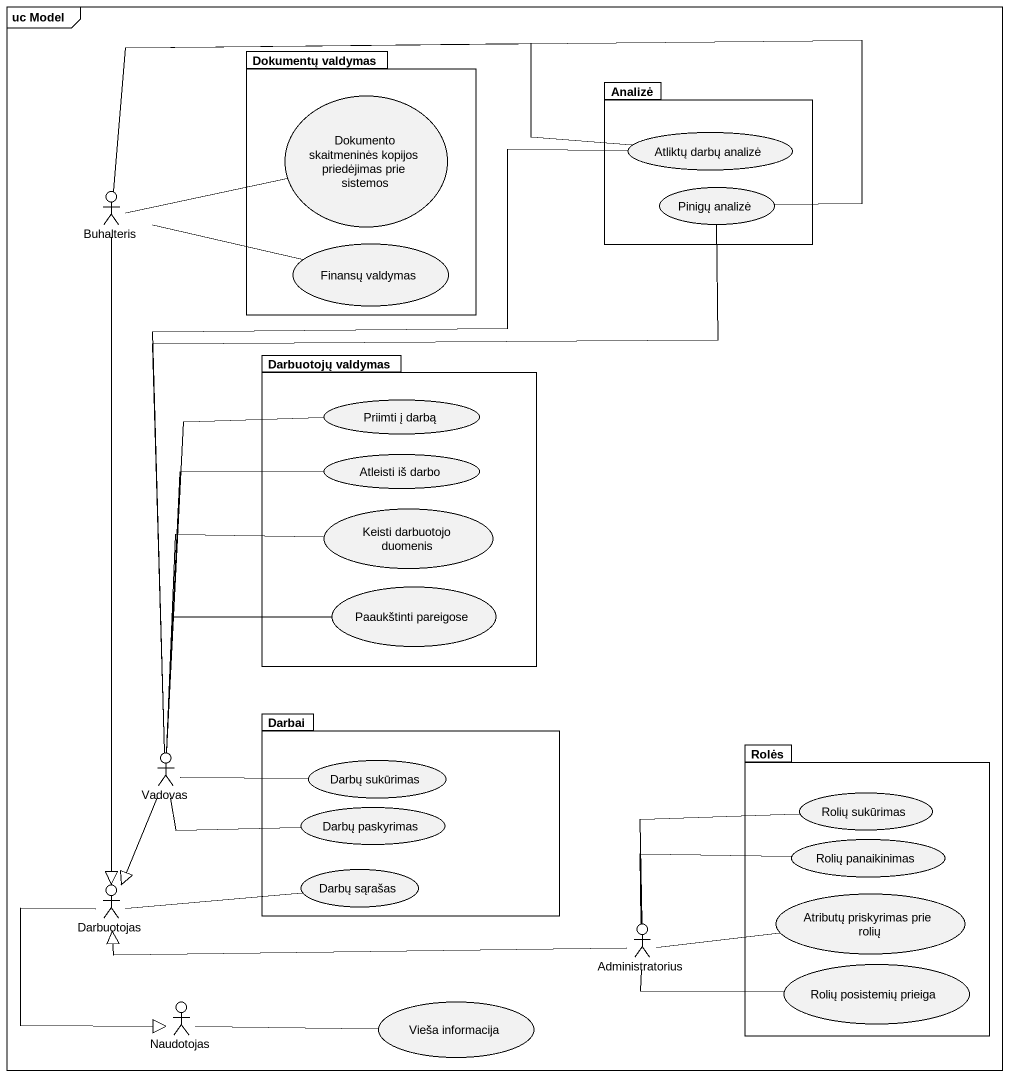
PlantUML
@startuml
mainframe uc Model
package "Dokumentų valdymas" as Dokumentų_valdymas {
  usecase "Dokumento skaitmeninės kopijos priedėjimas prie sistemos" as Dokumento_skaitmeninės
  usecase "Finansų valdymas" as Finansų_valdymas
}
package Analizė {
  usecase "Atliktų darbų analizė" as Atliktų_darbų_analizė
  usecase "Pinigų analizė" as Pinigų_analizė
}
actor Buhalteris
package "Darbuotojų valdymas" as Darbuotojų_valdymas {
  usecase "Priimti į darbą" as Priimti_į_darbą
  usecase "Atleisti iš darbo" as Atleisti_iš_darbo
  usecase "Keisti darbuotojo duomenis" as Keisti_darbuotojo_duomenis
  usecase "Paaukštinti pareigose" as Paaukštinti_pareigose
}
package Darbai {
  usecase "Darbų sukūrimas" as Darbų_sukūrimas
  usecase "Darbų paskyrimas" as Darbų_paskyrimas
  usecase "Darbų sąrašas" as Darbų_sąrašas
}
actor Vadovas
package Rolės {
  usecase "Rolių sukūrimas" as Rolių_sukūrimas
  usecase "Rolių panaikinimas" as Rolių_panaikinimas
  usecase "Atributų priskyrimas prie rolių" as Atributų_priskyrimas_prie
  usecase "Rolių posistemių prieiga" as Rolių_posistemių_prieiga
}
actor Darbuotojas
actor Administratorius
actor Naudotojas
usecase "Vieša informacija" as Vieša_informacija
Buhalteris -right- Dokumento_skaitmeninės
Buhalteris -right- Atliktų_darbų_analizė
Buhalteris -right- Pinigų_analizė
Buhalteris -right- Finansų_valdymas
Buhalteris --|> Darbuotojas
Vadovas -up- Atliktų_darbų_analizė
Vadovas -up- Pinigų_analizė
Vadovas -up- Priimti_į_darbą
Vadovas -up- Atleisti_iš_darbo
Vadovas -up- Keisti_darbuotojo_duomenis
Vadovas -up- Paaukštinti_pareigose
Vadovas -right- Darbų_sukūrimas
Vadovas -right- Darbų_paskyrimas
Vadovas --|> Darbuotojas
Darbuotojas -right- Darbų_sąrašas
Darbuotojas --|> Naudotojas
Administratorius -up- Rolių_sukūrimas
Administratorius -right- Rolių_panaikinimas
Administratorius -left-|> Darbuotojas
Administratorius -right- Atributų_priskyrimas_prie
Administratorius -right- Rolių_posistemių_prieiga
Naudotojas -right- Vieša_informacija
@enduml
